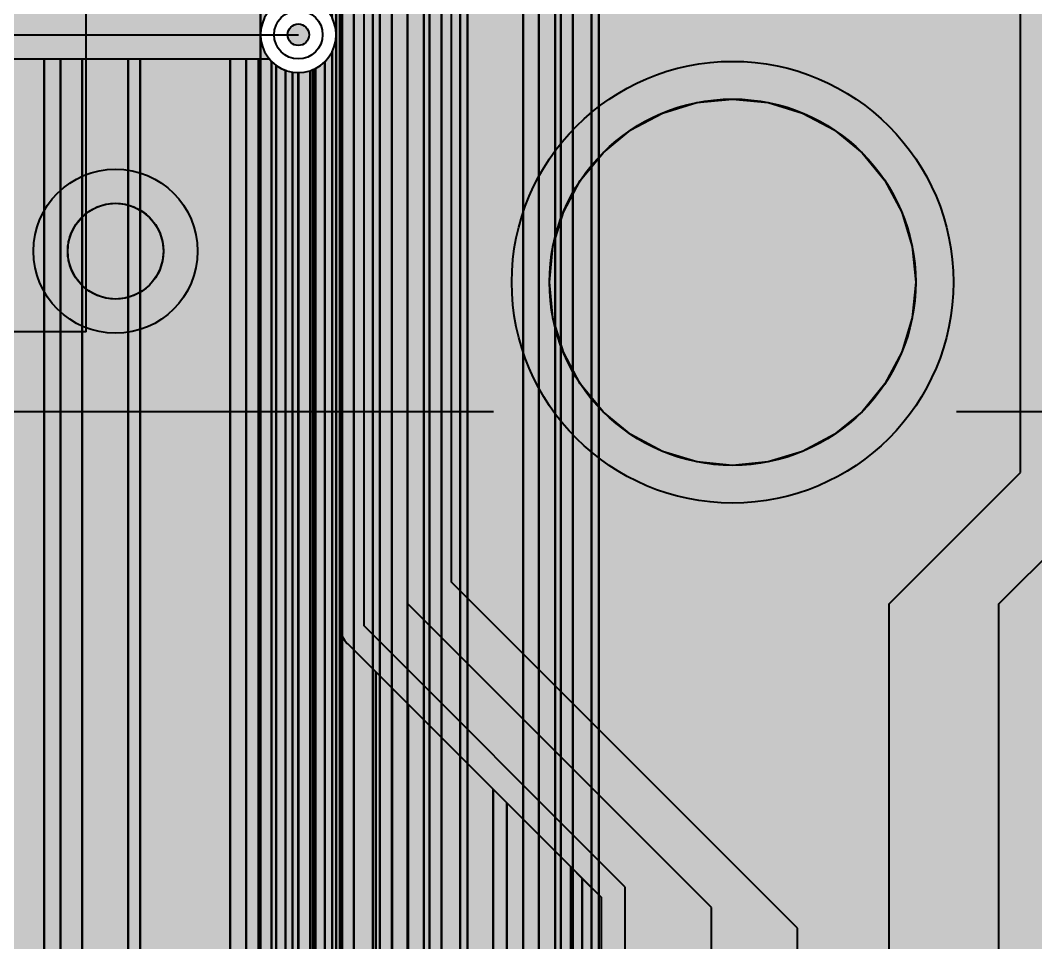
# Model space of a CAD drawing. Header units: millimetres. Extents: x 3.8 to 71.6, y 3.7 to 38.5.
# Drawn here: x 46.09 to 55.51, y 21.15 to 29.71 of the extents above; entities that cross this region are included whole.
import ezdxf

# ---------------------------------------------------------------- set-up
doc = ezdxf.new("R2010")
doc.units = ezdxf.units.MM
for name, color, linetype in [('bottom_copper', 7, 'Continuous'), ('bottom_silk', 7, 'Continuous'), ('drill_plated', 7, 'Continuous'), ('top_copper', 7, 'Continuous'), ('top_silk', 7, 'Continuous')]:
    doc.layers.add(name, color=color, linetype=linetype)

# ---------------------------------------------------------------- blocks, each defined once
blk = doc.blocks.new('Block560')
at = {"layer": 'bottom_copper', "lineweight": 40}
for points in [[(5.0268, 0), (0.2415, 0), (0.2415, 33.782), (5.0268, 33.782), (5.0268, 0)], [(0.2415, 0), (0.1755, 0), (0.1755, 32.7628), (0.2043, 32.8098), (0.2254, 32.8607), (0.2383, 32.9143), (0.2415, 32.9692), (0.2415, 0)], [(0.1755, 0), (0, 0), (0, 32.6353), (0.0509, 32.6564), (0.0979, 32.6852), (0.1398, 32.7209), (0.1755, 32.7628), (0.1755, 0)], [(0, 0), (-0.109, 0), (-0.109, 32.6182), (-0.1085, 32.6181), (-0.0536, 32.6224), (0, 32.6353), (0, 0)]]:
    blk.add_hatch(color=7, dxfattribs=at).paths.add_polyline_path(points, flags=0)
at = {"layer": 'bottom_copper', "color": 7, "lineweight": 40}
for points in [[(5.0268, 0), (0.2415, 0), (0.2415, 33.782), (5.0268, 33.782), (5.0268, 0)], [(0.2415, 0), (0.1755, 0), (0.1755, 32.7628), (0.2043, 32.8098), (0.2254, 32.8607), (0.2383, 32.9143), (0.2415, 32.9692), (0.2415, 0)], [(0.1755, 0), (0, 0), (0, 32.6353), (0.0509, 32.6564), (0.0979, 32.6852), (0.1398, 32.7209), (0.1755, 32.7628), (0.1755, 0)], [(0, 0), (-0.109, 0), (-0.109, 32.6182), (-0.1085, 32.6181), (-0.0536, 32.6224), (0, 32.6353), (0, 0)]]:
    blk.add_lwpolyline(points, close=True, dxfattribs=at)
blk = doc.blocks.new('Block825')
at = {"layer": 'bottom_copper', "lineweight": 40}
for points in [[(0.7596, 0), (0.2415, 0), (0.2415, 33.782), (0.7596, 33.782), (0.7596, 0)], [(0.9043, 0), (0.7596, 0), (0.7596, 32.9692), (0.7639, 32.9143), (0.7768, 32.8607), (0.7979, 32.8098), (0.8267, 32.7628), (0.8624, 32.7209), (0.9043, 32.6852), (0.9043, 0)], [(1.0558, 0), (0.9043, 0), (0.9043, 32.6852), (0.9513, 32.6564), (1.0022, 32.6353), (1.0558, 32.6224), (1.0558, 0)], [(1.1102, 0), (1.0558, 0), (1.0558, 32.6224), (1.1102, 32.6182), (1.1102, 0)], [(0.2415, 0), (0.1755, 0), (0.1755, 31.95), (0.2043, 31.997), (0.2254, 32.0479), (0.2383, 32.1015), (0.2415, 32.1564), (0.2415, 0)], [(0.1755, 0), (0, 0), (0, 31.8225), (0.0509, 31.8436), (0.0979, 31.8724), (0.1398, 31.9081), (0.1755, 31.95), (0.1755, 0)], [(0, 0), (-0.109, 0), (-0.109, 31.8054), (-0.1085, 31.8053), (-0.0536, 31.8096), (0, 31.8225), (0, 0)]]:
    blk.add_hatch(color=7, dxfattribs=at).paths.add_polyline_path(points, flags=0)
at = {"layer": 'bottom_copper', "color": 7, "lineweight": 40}
for points in [[(0.7596, 0), (0.2415, 0), (0.2415, 33.782), (0.7596, 33.782), (0.7596, 0)], [(0.9043, 0), (0.7596, 0), (0.7596, 32.9692), (0.7639, 32.9143), (0.7768, 32.8607), (0.7979, 32.8098), (0.8267, 32.7628), (0.8624, 32.7209), (0.9043, 32.6852), (0.9043, 0)], [(1.0558, 0), (0.9043, 0), (0.9043, 32.6852), (0.9513, 32.6564), (1.0022, 32.6353), (1.0558, 32.6224), (1.0558, 0)], [(1.1102, 0), (1.0558, 0), (1.0558, 32.6224), (1.1102, 32.6182), (1.1102, 0)], [(0.2415, 0), (0.1755, 0), (0.1755, 31.95), (0.2043, 31.997), (0.2254, 32.0479), (0.2383, 32.1015), (0.2415, 32.1564), (0.2415, 0)], [(0.1755, 0), (0, 0), (0, 31.8225), (0.0509, 31.8436), (0.0979, 31.8724), (0.1398, 31.9081), (0.1755, 31.95), (0.1755, 0)], [(0, 0), (-0.109, 0), (-0.109, 31.8054), (-0.1085, 31.8053), (-0.0536, 31.8096), (0, 31.8225), (0, 0)]]:
    blk.add_lwpolyline(points, close=True, dxfattribs=at)
blk = doc.blocks.new('Block1109')
at = {"layer": 'bottom_copper', "lineweight": 40}
for points in [[(0.3532, 0), (0.2415, 0), (0.2415, 33.782), (0.3532, 33.782), (0.3532, 0)], [(0.4979, 0), (0.3532, 0), (0.3532, 32.1564), (0.3575, 32.1015), (0.3704, 32.0479), (0.3915, 31.997), (0.4203, 31.95), (0.456, 31.9081), (0.4979, 31.8724), (0.4979, 0)], [(0.6494, 0), (0.4979, 0), (0.4979, 31.8724), (0.5449, 31.8436), (0.5958, 31.8225), (0.6494, 31.8096), (0.6494, 0)], [(0.7038, 0), (0.6494, 0), (0.6494, 31.8096), (0.7038, 31.8054), (0.7038, 0)], [(0.2415, 0), (0.1755, 0), (0.1755, 28.2924), (0.2043, 28.3394), (0.2254, 28.3903), (0.2383, 28.4439), (0.2415, 28.4988), (0.2415, 0)], [(0.1755, 0), (0, 0), (0, 28.1649), (0.0509, 28.186), (0.0979, 28.2148), (0.1398, 28.2505), (0.1755, 28.2924), (0.1755, 0)], [(0, 0), (-0.109, 0), (-0.109, 28.1478), (-0.1085, 28.1477), (-0.0536, 28.152), (0, 28.1649), (0, 0)]]:
    blk.add_hatch(color=7, dxfattribs=at).paths.add_polyline_path(points, flags=0)
at = {"layer": 'bottom_copper', "color": 7, "lineweight": 40}
for points in [[(0.3532, 0), (0.2415, 0), (0.2415, 33.782), (0.3532, 33.782), (0.3532, 0)], [(0.4979, 0), (0.3532, 0), (0.3532, 32.1564), (0.3575, 32.1015), (0.3704, 32.0479), (0.3915, 31.997), (0.4203, 31.95), (0.456, 31.9081), (0.4979, 31.8724), (0.4979, 0)], [(0.6494, 0), (0.4979, 0), (0.4979, 31.8724), (0.5449, 31.8436), (0.5958, 31.8225), (0.6494, 31.8096), (0.6494, 0)], [(0.7038, 0), (0.6494, 0), (0.6494, 31.8096), (0.7038, 31.8054), (0.7038, 0)], [(0.2415, 0), (0.1755, 0), (0.1755, 28.2924), (0.2043, 28.3394), (0.2254, 28.3903), (0.2383, 28.4439), (0.2415, 28.4988), (0.2415, 0)], [(0.1755, 0), (0, 0), (0, 28.1649), (0.0509, 28.186), (0.0979, 28.2148), (0.1398, 28.2505), (0.1755, 28.2924), (0.1755, 0)], [(0, 0), (-0.109, 0), (-0.109, 28.1478), (-0.1085, 28.1477), (-0.0536, 28.152), (0, 28.1649), (0, 0)]]:
    blk.add_lwpolyline(points, close=True, dxfattribs=at)
blk = doc.blocks.new('Block1423')
at = {"layer": 'bottom_copper', "lineweight": 40}
for points in [[(0.2415, 25.4508), (0.2383, 25.5057), (0.2254, 25.5593), (0.2043, 25.6102), (0.2043, 28.1613), (0.2415, 28.1524), (0.2415, 25.4508)], [(0.243, 0), (0.2415, 0), (0.2415, 28.1524), (0.243, 28.152), (0.243, 0)], [(0.2974, 0), (0.243, 0), (0.243, 28.152), (0.2974, 28.1478), (0.2974, 0)], [(0.2415, 0), (0.1385, 0), (0.1385, 25.2014), (0.1398, 25.2025), (0.1755, 25.2444), (0.2043, 25.2914), (0.2254, 25.3423), (0.2383, 25.3959), (0.2415, 25.4508), (0.2415, 0)], [(0.1385, 0), (0, 0), (0, 25.1169), (0.0509, 25.138), (0.0979, 25.1668), (0.1385, 25.2014), (0.1385, 0)], [(0, 0), (-0.109, 0), (-0.109, 25.0998), (-0.1085, 25.0997), (-0.0536, 25.104), (0, 25.1169), (0, 0)]]:
    blk.add_hatch(color=7, dxfattribs=at).paths.add_polyline_path(points, flags=0)
at = {"layer": 'bottom_copper', "color": 7, "lineweight": 40}
for points in [[(0.2415, 25.4508), (0.2383, 25.5057), (0.2254, 25.5593), (0.2043, 25.6102), (0.2043, 28.1613), (0.2415, 28.1524), (0.2415, 25.4508)], [(0.243, 0), (0.2415, 0), (0.2415, 28.1524), (0.243, 28.152), (0.243, 0)], [(0.2974, 0), (0.243, 0), (0.243, 28.152), (0.2974, 28.1478), (0.2974, 0)], [(0.2415, 0), (0.1385, 0), (0.1385, 25.2014), (0.1398, 25.2025), (0.1755, 25.2444), (0.2043, 25.2914), (0.2254, 25.3423), (0.2383, 25.3959), (0.2415, 25.4508), (0.2415, 0)], [(0.1385, 0), (0, 0), (0, 25.1169), (0.0509, 25.138), (0.0979, 25.1668), (0.1385, 25.2014), (0.1385, 0)], [(0, 0), (-0.109, 0), (-0.109, 25.0998), (-0.1085, 25.0997), (-0.0536, 25.104), (0, 25.1169), (0, 0)]]:
    blk.add_lwpolyline(points, close=True, dxfattribs=at)
blk = doc.blocks.new('Block4090')
at = {"layer": 'bottom_copper', "lineweight": 40}
for points in [[(7.5143, 0), (3.4801, 0), (3.4801, 33.782), (7.5143, 33.782), (7.5143, 0)], [(7.659, 25.7348), (7.6171, 25.6991), (7.5814, 25.6572), (7.5526, 25.6102), (7.5315, 25.5593), (7.5186, 25.5057), (7.5143, 25.4508), (7.5143, 33.782), (7.659, 33.782), (7.659, 25.7348)], [(7.659, 0), (7.5143, 0), (7.5143, 25.4508), (7.5186, 25.3959), (7.5315, 25.3423), (7.5526, 25.2914), (7.5814, 25.2444), (7.6171, 25.2025), (7.659, 25.1668), (7.659, 0)], [(7.8105, 0), (7.659, 0), (7.659, 25.1668), (7.706, 25.138), (7.7569, 25.1169), (7.8105, 25.104), (7.8105, 0)], [(7.8649, 0), (7.8105, 0), (7.8105, 25.104), (7.8649, 25.0998), (7.8649, 0)]]:
    blk.add_hatch(color=7, dxfattribs=at).paths.add_polyline_path(points, flags=0)
at = {"layer": 'bottom_copper', "color": 7, "lineweight": 40}
for points in [[(7.5143, 0), (3.4801, 0), (3.4801, 33.782), (7.5143, 33.782), (7.5143, 0)], [(7.659, 25.7348), (7.6171, 25.6991), (7.5814, 25.6572), (7.5526, 25.6102), (7.5315, 25.5593), (7.5186, 25.5057), (7.5143, 25.4508), (7.5143, 33.782), (7.659, 33.782), (7.659, 25.7348)], [(7.659, 0), (7.5143, 0), (7.5143, 25.4508), (7.5186, 25.3959), (7.5315, 25.3423), (7.5526, 25.2914), (7.5814, 25.2444), (7.6171, 25.2025), (7.659, 25.1668), (7.659, 0)], [(7.8105, 0), (7.659, 0), (7.659, 25.1668), (7.706, 25.138), (7.7569, 25.1169), (7.8105, 25.104), (7.8105, 0)], [(7.8649, 0), (7.8105, 0), (7.8105, 25.104), (7.8649, 25.0998), (7.8649, 0)]]:
    blk.add_lwpolyline(points, close=True, dxfattribs=at)
blk = doc.blocks.new('Block28972')
at = {"layer": 'top_copper', "lineweight": 40}
for points in [[(7.5239, 25.4508), (7.5207, 25.5057), (7.5078, 25.5593), (7.4867, 25.6102), (7.4579, 25.6572), (7.4403, 25.6779), (7.4403, 27.5078), (7.5239, 27.4242), (7.5239, 25.4508)], [(7.5578, 15.7016), (7.5239, 15.7016), (7.5239, 27.4242), (7.5578, 27.3903), (7.5578, 15.7016)], [(7.5585, 19.9732), (7.5578, 19.9644), (7.5578, 27.3903), (7.5585, 27.3896), (7.5585, 19.9732)], [(7.5239, 15.7016), (7.4867, 15.7016), (7.4867, 25.2914), (7.5078, 25.3423), (7.5207, 25.3959), (7.5239, 25.4508), (7.5239, 15.7016)], [(7.4867, 15.7016), (7.4602, 15.7016), (7.4403, 15.7031), (7.3606, 15.6968), (7.3344, 15.6906), (7.3344, 25.1387), (7.3803, 25.1668), (7.4222, 25.2025), (7.4579, 25.2444), (7.4867, 25.2914), (7.4867, 15.7016)], [(4.8156, 0), (4.0159, 0), (4.0159, 25.2258), (4.8156, 25.2258), (4.8156, 0)], [(4.9649, 16.1038), (4.913, 16.043), (4.8712, 15.9749), (4.8406, 15.901), (4.8219, 15.8232), (4.8156, 15.7435), (4.8156, 25.2258), (4.9649, 25.2258), (4.9649, 16.1038)], [(5.1677, 16.2282), (5.0939, 16.1976), (5.0257, 16.1558), (4.9649, 16.1038), (4.9649, 25.2258), (5.1677, 25.2258), (5.1677, 16.2282)], [(5.593, 16.2515), (5.3451, 16.2515), (5.3252, 16.2531), (5.2455, 16.2468), (5.1677, 16.2282), (5.1677, 25.2258), (5.593, 25.2258), (5.593, 16.2515)], [(5.705, 16.2515), (5.593, 16.2515), (5.593, 25.2258), (5.705, 25.2258), (5.705, 16.2515)], [(6.5418, 16.2515), (5.705, 16.2515), (5.705, 25.2258), (6.5418, 25.2258), (6.5418, 16.2515)], [(6.6907, 16.2515), (6.5418, 16.2515), (6.5418, 25.2258), (6.6907, 25.2258), (6.6907, 16.2515)], [(6.8049, 16.2515), (6.6907, 16.2515), (6.6907, 25.2258), (6.8049, 25.2258), (6.8049, 16.2515)], [(6.9256, 16.2418), (6.9045, 16.2468), (6.8248, 16.2531), (6.8049, 16.2515), (6.8049, 25.2258), (6.9058, 25.2258), (6.9256, 25.2025), (6.9256, 16.2418)], [(7.0562, 16.1976), (6.9823, 16.2282), (6.9256, 16.2418), (6.9256, 25.2025), (6.9675, 25.1668), (7.0145, 25.138), (7.0562, 25.1207), (7.0562, 16.1976)], [(7.1739, 16.1134), (7.1243, 16.1558), (7.0562, 16.1976), (7.0562, 25.1207), (7.0654, 25.1169), (7.119, 25.104), (7.1739, 25.0997), (7.1739, 16.1134)], [(7.3095, 15.901), (7.2789, 15.9749), (7.2371, 16.043), (7.1851, 16.1038), (7.1739, 16.1134), (7.1739, 25.0997), (7.2288, 25.104), (7.2824, 25.1169), (7.3095, 25.1281), (7.3095, 15.901)], [(7.3281, 15.8232), (7.3095, 15.901), (7.3095, 25.1281), (7.3281, 25.1358), (7.3281, 15.8232)], [(7.3344, 15.7435), (7.3281, 15.8231), (7.3281, 25.1358), (7.3333, 25.138), (7.3344, 25.1387), (7.3344, 15.7435)], [(7.8935, 15.7016), (7.5578, 15.7016), (7.5578, 19.9644), (7.5606, 19.9291), (7.5689, 19.8947), (7.5824, 19.8619), (7.6009, 19.8317), (7.6239, 19.8048), (7.6306, 19.7991), (7.8935, 19.5362), (7.8935, 15.7016)], [(8.0444, 15.7559), (8.004, 15.7392), (7.9425, 15.7016), (7.8935, 15.7016), (7.8935, 19.5362), (8.0444, 19.3853), (8.0444, 15.7559)], [(8.1936, 15.8008), (8.0964, 15.7775), (8.0444, 15.7559), (8.0444, 19.3853), (8.1936, 19.2361), (8.1936, 15.8008)], [(8.9824, 15.8067), (8.3181, 15.8067), (8.2932, 15.8087), (8.1936, 15.8008), (8.1936, 19.2361), (8.9824, 18.4473), (8.9824, 15.8067)], [(9.1091, 15.8746), (9.0852, 15.8727), (9.0619, 15.8671), (9.0397, 15.8579), (9.0192, 15.8454), (9.001, 15.8298), (8.9854, 15.8116), (8.9824, 15.8067), (8.9824, 18.4473), (9.1091, 18.3206), (9.1091, 15.8746)], [(9.7031, 15.8741), (9.1151, 15.8741), (9.1091, 15.8746), (9.1091, 18.3206), (9.7031, 17.7266), (9.7031, 15.8741)], [(9.8091, 15.8367), (9.799, 15.8454), (9.7785, 15.8579), (9.7563, 15.8671), (9.733, 15.8727), (9.7091, 15.8746), (9.7031, 15.8741), (9.7031, 17.7266), (9.8091, 17.6206), (9.8091, 15.8367)], [(9.9842, 15.8741), (9.9151, 15.8741), (9.9091, 15.8746), (9.8852, 15.8727), (9.8619, 15.8671), (9.8397, 15.8579), (9.8192, 15.8454), (9.8091, 15.8367), (9.8091, 17.6206), (9.9842, 17.4455), (9.9842, 15.8741)]]:
    blk.add_hatch(color=7, dxfattribs=at).paths.add_polyline_path(points, flags=0)
at = {"layer": 'top_copper', "color": 7, "lineweight": 40}
for points in [[(7.5239, 25.4508), (7.5207, 25.5057), (7.5078, 25.5593), (7.4867, 25.6102), (7.4579, 25.6572), (7.4403, 25.6779), (7.4403, 27.5078), (7.5239, 27.4242), (7.5239, 25.4508)], [(7.5578, 15.7016), (7.5239, 15.7016), (7.5239, 27.4242), (7.5578, 27.3903), (7.5578, 15.7016)], [(7.5585, 19.9732), (7.5578, 19.9644), (7.5578, 27.3903), (7.5585, 27.3896), (7.5585, 19.9732)], [(7.5239, 15.7016), (7.4867, 15.7016), (7.4867, 25.2914), (7.5078, 25.3423), (7.5207, 25.3959), (7.5239, 25.4508), (7.5239, 15.7016)], [(7.4867, 15.7016), (7.4602, 15.7016), (7.4403, 15.7031), (7.3606, 15.6968), (7.3344, 15.6906), (7.3344, 25.1387), (7.3803, 25.1668), (7.4222, 25.2025), (7.4579, 25.2444), (7.4867, 25.2914), (7.4867, 15.7016)], [(4.8156, 0), (4.0159, 0), (4.0159, 25.2258), (4.8156, 25.2258), (4.8156, 0)], [(4.9649, 16.1038), (4.913, 16.043), (4.8712, 15.9749), (4.8406, 15.901), (4.8219, 15.8232), (4.8156, 15.7435), (4.8156, 25.2258), (4.9649, 25.2258), (4.9649, 16.1038)], [(5.1677, 16.2282), (5.0939, 16.1976), (5.0257, 16.1558), (4.9649, 16.1038), (4.9649, 25.2258), (5.1677, 25.2258), (5.1677, 16.2282)], [(5.593, 16.2515), (5.3451, 16.2515), (5.3252, 16.2531), (5.2455, 16.2468), (5.1677, 16.2282), (5.1677, 25.2258), (5.593, 25.2258), (5.593, 16.2515)], [(5.705, 16.2515), (5.593, 16.2515), (5.593, 25.2258), (5.705, 25.2258), (5.705, 16.2515)], [(6.5418, 16.2515), (5.705, 16.2515), (5.705, 25.2258), (6.5418, 25.2258), (6.5418, 16.2515)], [(6.6907, 16.2515), (6.5418, 16.2515), (6.5418, 25.2258), (6.6907, 25.2258), (6.6907, 16.2515)], [(6.8049, 16.2515), (6.6907, 16.2515), (6.6907, 25.2258), (6.8049, 25.2258), (6.8049, 16.2515)], [(6.9256, 16.2418), (6.9045, 16.2468), (6.8248, 16.2531), (6.8049, 16.2515), (6.8049, 25.2258), (6.9058, 25.2258), (6.9256, 25.2025), (6.9256, 16.2418)], [(7.0562, 16.1976), (6.9823, 16.2282), (6.9256, 16.2418), (6.9256, 25.2025), (6.9675, 25.1668), (7.0145, 25.138), (7.0562, 25.1207), (7.0562, 16.1976)], [(7.1739, 16.1134), (7.1243, 16.1558), (7.0562, 16.1976), (7.0562, 25.1207), (7.0654, 25.1169), (7.119, 25.104), (7.1739, 25.0997), (7.1739, 16.1134)], [(7.3095, 15.901), (7.2789, 15.9749), (7.2371, 16.043), (7.1851, 16.1038), (7.1739, 16.1134), (7.1739, 25.0997), (7.2288, 25.104), (7.2824, 25.1169), (7.3095, 25.1281), (7.3095, 15.901)], [(7.3281, 15.8232), (7.3095, 15.901), (7.3095, 25.1281), (7.3281, 25.1358), (7.3281, 15.8232)], [(7.3344, 15.7435), (7.3281, 15.8231), (7.3281, 25.1358), (7.3333, 25.138), (7.3344, 25.1387), (7.3344, 15.7435)], [(7.8935, 15.7016), (7.5578, 15.7016), (7.5578, 19.9644), (7.5606, 19.9291), (7.5689, 19.8947), (7.5824, 19.8619), (7.6009, 19.8317), (7.6239, 19.8048), (7.6306, 19.7991), (7.8935, 19.5362), (7.8935, 15.7016)], [(8.0444, 15.7559), (8.004, 15.7392), (7.9425, 15.7016), (7.8935, 15.7016), (7.8935, 19.5362), (8.0444, 19.3853), (8.0444, 15.7559)], [(8.1936, 15.8008), (8.0964, 15.7775), (8.0444, 15.7559), (8.0444, 19.3853), (8.1936, 19.2361), (8.1936, 15.8008)], [(8.9824, 15.8067), (8.3181, 15.8067), (8.2932, 15.8087), (8.1936, 15.8008), (8.1936, 19.2361), (8.9824, 18.4473), (8.9824, 15.8067)], [(9.1091, 15.8746), (9.0852, 15.8727), (9.0619, 15.8671), (9.0397, 15.8579), (9.0192, 15.8454), (9.001, 15.8298), (8.9854, 15.8116), (8.9824, 15.8067), (8.9824, 18.4473), (9.1091, 18.3206), (9.1091, 15.8746)], [(9.7031, 15.8741), (9.1151, 15.8741), (9.1091, 15.8746), (9.1091, 18.3206), (9.7031, 17.7266), (9.7031, 15.8741)], [(9.8091, 15.8367), (9.799, 15.8454), (9.7785, 15.8579), (9.7563, 15.8671), (9.733, 15.8727), (9.7091, 15.8746), (9.7031, 15.8741), (9.7031, 17.7266), (9.8091, 17.6206), (9.8091, 15.8367)], [(9.9842, 15.8741), (9.9151, 15.8741), (9.9091, 15.8746), (9.8852, 15.8727), (9.8619, 15.8671), (9.8397, 15.8579), (9.8192, 15.8454), (9.8091, 15.8367), (9.8091, 17.6206), (9.9842, 17.4455), (9.9842, 15.8741)]]:
    blk.add_lwpolyline(points, close=True, dxfattribs=at)

msp = doc.modelspace()

# ---------------------------------------------------------------- hatches: boundary and pattern name
at = {"layer": 'bottom_copper', "lineweight": 40}
for points in [[(48.7668, 29.5576), (48.7611, 29.5388), (48.7518, 29.5215), (48.7394, 29.5064), (48.7243, 29.494), (48.707, 29.4847), (48.6882, 29.479), (48.6687, 29.4771), (48.6492, 29.479), (48.6304, 29.4847), (48.6131, 29.494), (48.598, 29.5064), (48.5856, 29.5215), (48.5763, 29.5388), (48.5706, 29.5576), (48.5687, 29.5771), (48.5706, 29.5966), (48.5763, 29.6154), (48.5856, 29.6327), (48.598, 29.6478), (48.6131, 29.6602), (48.6304, 29.6695), (48.6492, 29.6752), (48.6687, 29.6771), (48.6882, 29.6752), (48.707, 29.6695), (48.7243, 29.6602), (48.7394, 29.6478), (48.7518, 29.6327), (48.7611, 29.6154), (48.7668, 29.5966), (48.7687, 29.5771), (48.7668, 29.5576)], [(54.3673, 26.9483), (54.2706, 26.6294), (54.1135, 26.3355), (53.9021, 26.0779), (53.6445, 25.8665), (53.3506, 25.7094), (53.0317, 25.6127), (52.7, 25.58), (52.3683, 25.6127), (52.0494, 25.7094), (51.7555, 25.8665), (51.4979, 26.0779), (51.2865, 26.3355), (51.1294, 26.6294), (51.0327, 26.9483), (51, 27.28), (51.0327, 27.6117), (51.1294, 27.9306), (51.2865, 28.2245), (51.4979, 28.4821), (51.7555, 28.6935), (52.0494, 28.8506), (52.3683, 28.9473), (52.7, 28.98), (53.0317, 28.9473), (53.3506, 28.8506), (53.6445, 28.6935), (53.9021, 28.4821), (54.1135, 28.2245), (54.2706, 27.9306), (54.3673, 27.6117), (54.4, 27.28), (54.3673, 26.9483)], [(47.408, 27.4813), (47.3827, 27.3979), (47.3416, 27.321), (47.2863, 27.2537), (47.219, 27.1984), (47.1421, 27.1573), (47.0587, 27.132), (46.972, 27.1235), (46.8853, 27.132), (46.8019, 27.1573), (46.725, 27.1984), (46.6577, 27.2537), (46.6024, 27.321), (46.5613, 27.3979), (46.536, 27.4813), (46.5275, 27.568), (46.536, 27.6547), (46.5613, 27.7381), (46.6024, 27.815), (46.6577, 27.8823), (46.725, 27.9376), (46.8019, 27.9787), (46.8853, 28.004), (46.972, 28.0125), (47.0587, 28.004), (47.1421, 27.9787), (47.219, 27.9376), (47.2863, 27.8823), (47.3416, 27.815), (47.3827, 27.7381), (47.408, 27.6547), (47.4165, 27.568), (47.408, 27.4813)]]:
    msp.add_hatch(color=7, dxfattribs=at).paths.add_polyline_path(points, flags=0)
at = {"layer": 'drill_plated', "lineweight": 40}
for points in [[(48.7668, 29.5576), (48.7611, 29.5388), (48.7518, 29.5215), (48.7394, 29.5064), (48.7243, 29.494), (48.707, 29.4847), (48.6882, 29.479), (48.6687, 29.4771), (48.6492, 29.479), (48.6304, 29.4847), (48.6131, 29.494), (48.598, 29.5064), (48.5856, 29.5215), (48.5763, 29.5388), (48.5706, 29.5576), (48.5687, 29.5771), (48.5706, 29.5966), (48.5763, 29.6154), (48.5856, 29.6327), (48.598, 29.6478), (48.6131, 29.6602), (48.6304, 29.6695), (48.6492, 29.6752), (48.6687, 29.6771), (48.6882, 29.6752), (48.707, 29.6695), (48.7243, 29.6602), (48.7394, 29.6478), (48.7518, 29.6327), (48.7611, 29.6154), (48.7668, 29.5966), (48.7687, 29.5771), (48.7668, 29.5576)], [(54.3673, 26.9483), (54.2706, 26.6294), (54.1135, 26.3355), (53.9021, 26.0779), (53.6445, 25.8665), (53.3506, 25.7094), (53.0317, 25.6127), (52.7, 25.58), (52.3683, 25.6127), (52.0494, 25.7094), (51.7555, 25.8665), (51.4979, 26.0779), (51.2865, 26.3355), (51.1294, 26.6294), (51.0327, 26.9483), (51, 27.28), (51.0327, 27.6117), (51.1294, 27.9306), (51.2865, 28.2245), (51.4979, 28.4821), (51.7555, 28.6935), (52.0494, 28.8506), (52.3683, 28.9473), (52.7, 28.98), (53.0317, 28.9473), (53.3506, 28.8506), (53.6445, 28.6935), (53.9021, 28.4821), (54.1135, 28.2245), (54.2706, 27.9306), (54.3673, 27.6117), (54.4, 27.28), (54.3673, 26.9483)], [(47.408, 27.4813), (47.3827, 27.3979), (47.3416, 27.321), (47.2863, 27.2537), (47.219, 27.1984), (47.1421, 27.1573), (47.0587, 27.132), (46.972, 27.1235), (46.8853, 27.132), (46.8019, 27.1573), (46.725, 27.1984), (46.6577, 27.2537), (46.6024, 27.321), (46.5613, 27.3979), (46.536, 27.4813), (46.5275, 27.568), (46.536, 27.6547), (46.5613, 27.7381), (46.6024, 27.815), (46.6577, 27.8823), (46.725, 27.9376), (46.8019, 27.9787), (46.8853, 28.004), (46.972, 28.0125), (47.0587, 28.004), (47.1421, 27.9787), (47.219, 27.9376), (47.2863, 27.8823), (47.3416, 27.815), (47.3827, 27.7381), (47.408, 27.6547), (47.4165, 27.568), (47.408, 27.4813)]]:
    msp.add_hatch(color=7, dxfattribs=at).paths.add_polyline_path(points, flags=0)
at = {"layer": 'top_copper', "lineweight": 40}
for points in [[(48.7668, 29.5576), (48.7611, 29.5388), (48.7518, 29.5215), (48.7394, 29.5064), (48.7243, 29.494), (48.707, 29.4847), (48.6882, 29.479), (48.6687, 29.4771), (48.6492, 29.479), (48.6304, 29.4847), (48.6131, 29.494), (48.598, 29.5064), (48.5856, 29.5215), (48.5763, 29.5388), (48.5706, 29.5576), (48.5687, 29.5771), (48.5706, 29.5966), (48.5763, 29.6154), (48.5856, 29.6327), (48.598, 29.6478), (48.6131, 29.6602), (48.6304, 29.6695), (48.6492, 29.6752), (48.6687, 29.6771), (48.6882, 29.6752), (48.707, 29.6695), (48.7243, 29.6602), (48.7394, 29.6478), (48.7518, 29.6327), (48.7611, 29.6154), (48.7668, 29.5966), (48.7687, 29.5771), (48.7668, 29.5576)], [(54.3673, 26.9483), (54.2706, 26.6294), (54.1135, 26.3355), (53.9021, 26.0779), (53.6445, 25.8665), (53.3506, 25.7094), (53.0317, 25.6127), (52.7, 25.58), (52.3683, 25.6127), (52.0494, 25.7094), (51.7555, 25.8665), (51.4979, 26.0779), (51.2865, 26.3355), (51.1294, 26.6294), (51.0327, 26.9483), (51, 27.28), (51.0327, 27.6117), (51.1294, 27.9306), (51.2865, 28.2245), (51.4979, 28.4821), (51.7555, 28.6935), (52.0494, 28.8506), (52.3683, 28.9473), (52.7, 28.98), (53.0317, 28.9473), (53.3506, 28.8506), (53.6445, 28.6935), (53.9021, 28.4821), (54.1135, 28.2245), (54.2706, 27.9306), (54.3673, 27.6117), (54.4, 27.28), (54.3673, 26.9483)], [(47.408, 27.4813), (47.3827, 27.3979), (47.3416, 27.321), (47.2863, 27.2537), (47.219, 27.1984), (47.1421, 27.1573), (47.0587, 27.132), (46.972, 27.1235), (46.8853, 27.132), (46.8019, 27.1573), (46.725, 27.1984), (46.6577, 27.2537), (46.6024, 27.321), (46.5613, 27.3979), (46.536, 27.4813), (46.5275, 27.568), (46.536, 27.6547), (46.5613, 27.7381), (46.6024, 27.815), (46.6577, 27.8823), (46.725, 27.9376), (46.8019, 27.9787), (46.8853, 28.004), (46.972, 28.0125), (47.0587, 28.004), (47.1421, 27.9787), (47.219, 27.9376), (47.2863, 27.8823), (47.3416, 27.815), (47.3827, 27.7381), (47.408, 27.6547), (47.4165, 27.568), (47.408, 27.4813)]]:
    msp.add_hatch(color=7, dxfattribs=at).paths.add_polyline_path(points, flags=0)

# ---------------------------------------------------------------- linework, layer by layer
at = {"layer": 'bottom_copper', "color": 7, "lineweight": 40}
for p, q in [((51.1066, 4.1263), (51.1066, 36.7445)), ((51.1066, 36.7445), (51.1066, 4.1263)), ((49.8874, 4.1263), (49.8874, 35.9317)), ((49.8874, 35.9317), (49.8874, 4.1263)), ((49.0746, 4.1263), (49.0746, 32.2741)), ((49.0746, 32.2741), (49.0746, 4.1263)), ((48.3559, 29.7365), (48.3348, 29.6856)), ((49.0026, 29.6856), (48.9815, 29.7365)), ((48.3219, 29.632), (48.3176, 29.5771)), ((48.3348, 29.6856), (48.3219, 29.632)), ((49.0155, 29.632), (49.0026, 29.6856)), ((49.0187, 29.5771), (49.0155, 29.632)), ((48.3176, 29.5771), (48.3219, 29.5222)), ((48.3219, 29.5222), (48.3348, 29.4686)), ((49.0026, 29.4686), (49.0155, 29.5222)), ((49.0155, 29.5222), (49.0187, 29.5771)), ((48.3348, 29.4686), (48.3559, 29.4177)), ((48.3559, 29.4177), (48.3847, 29.3707)), ((48.9527, 29.3707), (48.9815, 29.4177)), ((48.9815, 29.4177), (49.0026, 29.4686)), ((48.3847, 29.3707), (48.4204, 29.3288)), ((48.4204, 29.3288), (48.4623, 29.2931)), ((48.8751, 29.2931), (48.917, 29.3288)), ((48.917, 29.3288), (48.9527, 29.3707)), ((48.4623, 29.2931), (48.5093, 29.2643)), ((48.5093, 29.2643), (48.5602, 29.2432)), ((48.5602, 29.2432), (48.6138, 29.2303)), ((48.6138, 29.2303), (48.6682, 29.2261)), ((48.6682, 4.1263), (48.6682, 29.2261)), ((48.6682, 29.2261), (48.6687, 29.226)), ((48.6682, 29.2261), (48.6682, 4.1263)), ((48.6687, 29.226), (48.7236, 29.2303)), ((48.7236, 29.2303), (48.7772, 29.2432)), ((48.7772, 29.2432), (48.8281, 29.2643)), ((48.8281, 29.2643), (48.8751, 29.2931))]:
    msp.add_line(p, q, dxfattribs=at)
for points in [[(48.7668, 29.5576), (48.7611, 29.5388), (48.7518, 29.5215), (48.7394, 29.5064), (48.7243, 29.494), (48.707, 29.4847), (48.6882, 29.479), (48.6687, 29.4771), (48.6492, 29.479), (48.6304, 29.4847), (48.6131, 29.494), (48.598, 29.5064), (48.5856, 29.5215), (48.5763, 29.5388), (48.5706, 29.5576), (48.5687, 29.5771), (48.5706, 29.5966), (48.5763, 29.6154), (48.5856, 29.6327), (48.598, 29.6478), (48.6131, 29.6602), (48.6304, 29.6695), (48.6492, 29.6752), (48.6687, 29.6771), (48.6882, 29.6752), (48.707, 29.6695), (48.7243, 29.6602), (48.7394, 29.6478), (48.7518, 29.6327), (48.7611, 29.6154), (48.7668, 29.5966), (48.7687, 29.5771), (48.7668, 29.5576)], [(54.3673, 26.9483), (54.2706, 26.6294), (54.1135, 26.3355), (53.9021, 26.0779), (53.6445, 25.8665), (53.3506, 25.7094), (53.0317, 25.6127), (52.7, 25.58), (52.3683, 25.6127), (52.0494, 25.7094), (51.7555, 25.8665), (51.4979, 26.0779), (51.2865, 26.3355), (51.1294, 26.6294), (51.0327, 26.9483), (51, 27.28), (51.0327, 27.6117), (51.1294, 27.9306), (51.2865, 28.2245), (51.4979, 28.4821), (51.7555, 28.6935), (52.0494, 28.8506), (52.3683, 28.9473), (52.7, 28.98), (53.0317, 28.9473), (53.3506, 28.8506), (53.6445, 28.6935), (53.9021, 28.4821), (54.1135, 28.2245), (54.2706, 27.9306), (54.3673, 27.6117), (54.4, 27.28), (54.3673, 26.9483)], [(47.408, 27.4813), (47.3827, 27.3979), (47.3416, 27.321), (47.2863, 27.2537), (47.219, 27.1984), (47.1421, 27.1573), (47.0587, 27.132), (46.972, 27.1235), (46.8853, 27.132), (46.8019, 27.1573), (46.725, 27.1984), (46.6577, 27.2537), (46.6024, 27.321), (46.5613, 27.3979), (46.536, 27.4813), (46.5275, 27.568), (46.536, 27.6547), (46.5613, 27.7381), (46.6024, 27.815), (46.6577, 27.8823), (46.725, 27.9376), (46.8019, 27.9787), (46.8853, 28.004), (46.972, 28.0125), (47.0587, 28.004), (47.1421, 27.9787), (47.219, 27.9376), (47.2863, 27.8823), (47.3416, 27.815), (47.3827, 27.7381), (47.408, 27.6547), (47.4165, 27.568), (47.408, 27.4813)]]:
    msp.add_lwpolyline(points, close=True, dxfattribs=at)
for centre, major_axis in [((48.6687, 29.5771), (0.225, 0)), ((48.6687, 29.5771), (0.1, 0)), ((52.7, 27.28), (2.05, 0)), ((52.7, 27.28), (1.7, 0)), ((46.972, 27.568), (0.762, 0)), ((46.972, 27.568), (0.4445, 0))]:
    msp.add_ellipse(centre, major_axis=major_axis, ratio=1, dxfattribs=at)
at = {"layer": 'bottom_silk', "color": 7, "lineweight": 40}
for q in [(46.7, 32.42), (44, 26.82)]:
    msp.add_line((46.7, 26.82), q, dxfattribs=at)
at = {"layer": 'drill_plated', "color": 7, "lineweight": 40}
for points in [[(48.7668, 29.5576), (48.7611, 29.5388), (48.7518, 29.5215), (48.7394, 29.5064), (48.7243, 29.494), (48.707, 29.4847), (48.6882, 29.479), (48.6687, 29.4771), (48.6492, 29.479), (48.6304, 29.4847), (48.6131, 29.494), (48.598, 29.5064), (48.5856, 29.5215), (48.5763, 29.5388), (48.5706, 29.5576), (48.5687, 29.5771), (48.5706, 29.5966), (48.5763, 29.6154), (48.5856, 29.6327), (48.598, 29.6478), (48.6131, 29.6602), (48.6304, 29.6695), (48.6492, 29.6752), (48.6687, 29.6771), (48.6882, 29.6752), (48.707, 29.6695), (48.7243, 29.6602), (48.7394, 29.6478), (48.7518, 29.6327), (48.7611, 29.6154), (48.7668, 29.5966), (48.7687, 29.5771), (48.7668, 29.5576)], [(54.3673, 26.9483), (54.2706, 26.6294), (54.1135, 26.3355), (53.9021, 26.0779), (53.6445, 25.8665), (53.3506, 25.7094), (53.0317, 25.6127), (52.7, 25.58), (52.3683, 25.6127), (52.0494, 25.7094), (51.7555, 25.8665), (51.4979, 26.0779), (51.2865, 26.3355), (51.1294, 26.6294), (51.0327, 26.9483), (51, 27.28), (51.0327, 27.6117), (51.1294, 27.9306), (51.2865, 28.2245), (51.4979, 28.4821), (51.7555, 28.6935), (52.0494, 28.8506), (52.3683, 28.9473), (52.7, 28.98), (53.0317, 28.9473), (53.3506, 28.8506), (53.6445, 28.6935), (53.9021, 28.4821), (54.1135, 28.2245), (54.2706, 27.9306), (54.3673, 27.6117), (54.4, 27.28), (54.3673, 26.9483)], [(47.408, 27.4813), (47.3827, 27.3979), (47.3416, 27.321), (47.2863, 27.2537), (47.219, 27.1984), (47.1421, 27.1573), (47.0587, 27.132), (46.972, 27.1235), (46.8853, 27.132), (46.8019, 27.1573), (46.725, 27.1984), (46.6577, 27.2537), (46.6024, 27.321), (46.5613, 27.3979), (46.536, 27.4813), (46.5275, 27.568), (46.536, 27.6547), (46.5613, 27.7381), (46.6024, 27.815), (46.6577, 27.8823), (46.725, 27.9376), (46.8019, 27.9787), (46.8853, 28.004), (46.972, 28.0125), (47.0587, 28.004), (47.1421, 27.9787), (47.219, 27.9376), (47.2863, 27.8823), (47.3416, 27.815), (47.3827, 27.7381), (47.408, 27.6547), (47.4165, 27.568), (47.408, 27.4813)]]:
    msp.add_lwpolyline(points, close=True, dxfattribs=at)
for centre, major_axis in [((48.6687, 29.5771), (0.1, 0)), ((52.7, 27.28), (1.7, 0)), ((46.972, 27.568), (0.4445, 0))]:
    msp.add_ellipse(centre, major_axis=major_axis, ratio=1, dxfattribs=at)
at = {"layer": 'top_copper', "color": 7, "lineweight": 40}
for p, q in [((55.3743, 25.5131), (55.3743, 32.4219)), ((49.6847, 24.2939), (49.6847, 32.0155)), ((49.2783, 24.0907), (49.2783, 31.6091)), ((49.0533, 31.5159), (49.0533, 24.0995)), ((50.0911, 24.4971), (50.0911, 31.4059)), ((49.0026, 29.6856), (48.9815, 29.7365)), ((49.0155, 29.632), (49.0026, 29.6856)), ((49.0187, 29.5771), (49.0155, 29.632)), ((43.1823, 29.5771), (48.6687, 29.5771)), ((49.0026, 29.4686), (49.0155, 29.5222)), ((49.0155, 29.5222), (49.0187, 29.5771)), ((48.9527, 29.3707), (48.9815, 29.4177)), ((48.9815, 29.4177), (49.0026, 29.4686)), ((43.2755, 29.3521), (48.4006, 29.3521)), ((48.4006, 29.3521), (48.4204, 29.3288)), ((48.4204, 29.3288), (48.4623, 29.2931)), ((48.8751, 29.2931), (48.917, 29.3288)), ((48.917, 29.3288), (48.9527, 29.3707)), ((48.4623, 29.2931), (48.5093, 29.2643)), ((48.5093, 29.2643), (48.5602, 29.2432)), ((48.5602, 29.2432), (48.6138, 29.2303)), ((48.6138, 29.2303), (48.6687, 29.226)), ((48.6687, 29.226), (48.7236, 29.2303)), ((48.7236, 29.2303), (48.7772, 29.2432)), ((48.7772, 29.2432), (48.8281, 29.2643)), ((48.8281, 29.2643), (48.8751, 29.2931)), ((54.1551, 24.2939), (55.3743, 25.5131)), ((55.1711, 24.2939), (55.9839, 25.1067)), ((53.3039, 21.2844), (50.0911, 24.4971)), ((52.5039, 21.4748), (49.6847, 24.2939)), ((54.1551, 16.7755), (54.1551, 24.2939)), ((55.1711, 16.5723), (55.1711, 24.2939)), ((49.0533, 24.0995), (49.0526, 24.0907)), ((49.0526, 24.0907), (49.0554, 24.0554)), ((49.0554, 24.0554), (49.0637, 24.021)), ((51.704, 21.665), (49.2783, 24.0907)), ((49.0637, 24.021), (49.0772, 23.9882)), ((49.0772, 23.9882), (49.0957, 23.958)), ((49.0957, 23.958), (49.1187, 23.9311)), ((49.1187, 23.9311), (49.1254, 23.9254)), ((49.1254, 23.9254), (51.479, 21.5718)), ((51.704, 19.298), (51.704, 21.665)), ((51.479, 21.5718), (51.479, 20.0004)), ((52.5039, 19.298), (52.5039, 21.4748)), ((53.3039, 19.298), (53.3039, 21.2844))]:
    msp.add_line(p, q, dxfattribs=at)
for points in [[(48.7668, 29.5576), (48.7611, 29.5388), (48.7518, 29.5215), (48.7394, 29.5064), (48.7243, 29.494), (48.707, 29.4847), (48.6882, 29.479), (48.6687, 29.4771), (48.6492, 29.479), (48.6304, 29.4847), (48.6131, 29.494), (48.598, 29.5064), (48.5856, 29.5215), (48.5763, 29.5388), (48.5706, 29.5576), (48.5687, 29.5771), (48.5706, 29.5966), (48.5763, 29.6154), (48.5856, 29.6327), (48.598, 29.6478), (48.6131, 29.6602), (48.6304, 29.6695), (48.6492, 29.6752), (48.6687, 29.6771), (48.6882, 29.6752), (48.707, 29.6695), (48.7243, 29.6602), (48.7394, 29.6478), (48.7518, 29.6327), (48.7611, 29.6154), (48.7668, 29.5966), (48.7687, 29.5771), (48.7668, 29.5576)], [(54.3673, 26.9483), (54.2706, 26.6294), (54.1135, 26.3355), (53.9021, 26.0779), (53.6445, 25.8665), (53.3506, 25.7094), (53.0317, 25.6127), (52.7, 25.58), (52.3683, 25.6127), (52.0494, 25.7094), (51.7555, 25.8665), (51.4979, 26.0779), (51.2865, 26.3355), (51.1294, 26.6294), (51.0327, 26.9483), (51, 27.28), (51.0327, 27.6117), (51.1294, 27.9306), (51.2865, 28.2245), (51.4979, 28.4821), (51.7555, 28.6935), (52.0494, 28.8506), (52.3683, 28.9473), (52.7, 28.98), (53.0317, 28.9473), (53.3506, 28.8506), (53.6445, 28.6935), (53.9021, 28.4821), (54.1135, 28.2245), (54.2706, 27.9306), (54.3673, 27.6117), (54.4, 27.28), (54.3673, 26.9483)], [(47.408, 27.4813), (47.3827, 27.3979), (47.3416, 27.321), (47.2863, 27.2537), (47.219, 27.1984), (47.1421, 27.1573), (47.0587, 27.132), (46.972, 27.1235), (46.8853, 27.132), (46.8019, 27.1573), (46.725, 27.1984), (46.6577, 27.2537), (46.6024, 27.321), (46.5613, 27.3979), (46.536, 27.4813), (46.5275, 27.568), (46.536, 27.6547), (46.5613, 27.7381), (46.6024, 27.815), (46.6577, 27.8823), (46.725, 27.9376), (46.8019, 27.9787), (46.8853, 28.004), (46.972, 28.0125), (47.0587, 28.004), (47.1421, 27.9787), (47.219, 27.9376), (47.2863, 27.8823), (47.3416, 27.815), (47.3827, 27.7381), (47.408, 27.6547), (47.4165, 27.568), (47.408, 27.4813)]]:
    msp.add_lwpolyline(points, close=True, dxfattribs=at)
for centre, major_axis in [((48.6687, 29.5771), (0.225, 0)), ((48.6687, 29.5771), (0.1, 0)), ((52.7, 27.28), (2.05, 0)), ((52.7, 27.28), (1.7, 0)), ((46.972, 27.568), (0.762, 0)), ((46.972, 27.568), (0.4445, 0))]:
    msp.add_ellipse(centre, major_axis=major_axis, ratio=1, dxfattribs=at)
at = {"layer": 'top_silk', "color": 7, "lineweight": 40}
for p, q in [((24.58, 26.08), (50.48, 26.08)), ((54.78, 26.08), (66.18, 26.08))]:
    msp.add_line(p, q, dxfattribs=at)

# ---------------------------------------------------------------- block references
at = {"layer": 'bottom_copper'}
for name, p in [('Block4090', (40.8033, 4.1263)), ('Block1423', (48.7772, 4.1263)), ('Block1109', (49.1836, 4.1263)), ('Block825', (49.9964, 4.1263)), ('Block560', (51.2156, 4.1263))]:
    msp.add_blockref(name, p, dxfattribs=at)
at = {"layer": 'top_copper'}
msp.add_blockref('Block28972', (41.4948, 4.1263), dxfattribs=at)

doc.saveas('drawing.dxf')
